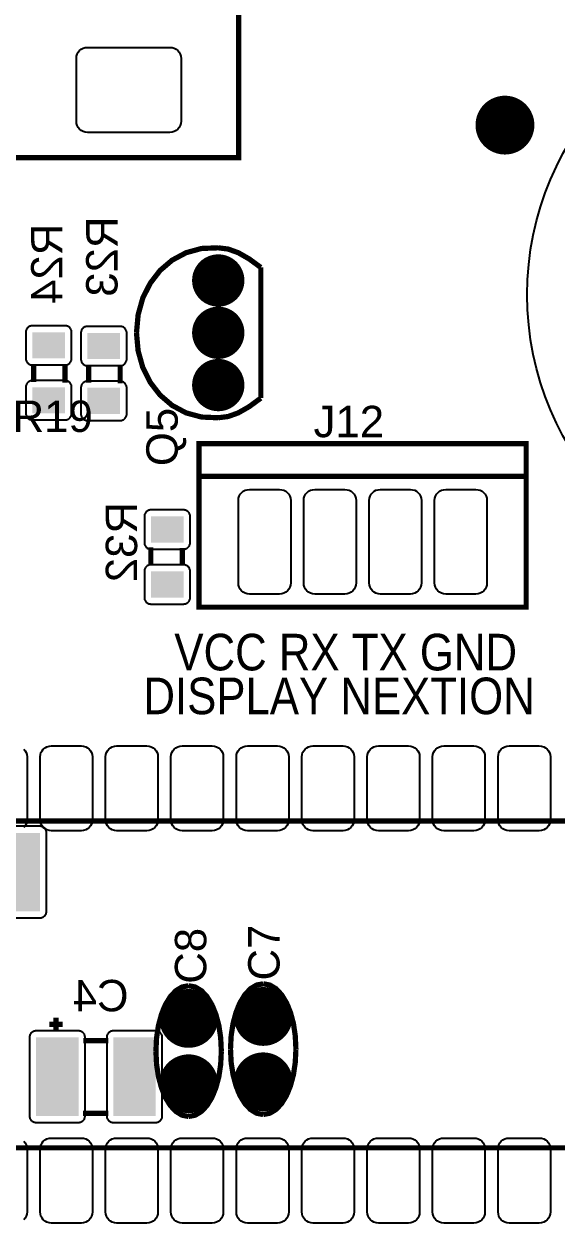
# Model space of a CAD drawing. Header units: inches. Extents: x 15 to 148, y 10 to 111.
# Drawn here: x 136.744 to 138.167, y 100.48 to 103.684 of the extents above; entities that cross this region are included whole.
import ezdxf

# ---------------------------------------------------------------- set-up
doc = ezdxf.new("R2010")
doc.units = ezdxf.units.IN
doc.header["$MEASUREMENT"] = 0
doc.layers.add('BLK_12AWG', color=7, linetype='Continuous')

# ---------------------------------------------------------------- blocks, each defined once
blk = doc.blocks.new('RPAD')
blk.add_trace([(-0.5, -0.5), (-0.5, 0.5), (0.5, -0.5), (0.5, 0.5)])
blk = doc.blocks.new('EPAD')
at = {"const_width": 0.5}
blk.add_lwpolyline([(-0.25, 0, 1), (0.25, 0, 1)], format="xyb", close=True, dxfattribs=at)
blk = doc.blocks.new('CBA2Board')
at = {"const_width": 0.008}
for points in [[(155.8976, 103.6112), (156.744, 103.6112), (156.744, 104.2805), (155.8976, 104.2805), (155.8976, 103.6112)], [(155.8976, 103.6112), (156.744, 103.6112), (156.744, 104.2805), (155.8976, 104.2805), (155.8976, 103.6112)], [(155.8976, 103.6112), (156.744, 103.6112), (156.744, 104.2805), (155.8976, 104.2805), (155.8976, 103.6112)], [(156.7128, 103.4732), (156.6872, 103.4722), (156.6636, 103.4657), (156.6423, 103.4543), (156.6239, 103.4386), (156.6088, 103.419), (156.5974, 103.3963), (156.5903, 103.3708), (156.5878, 103.3432)], [(156.7128, 103.4732), (156.6872, 103.4722), (156.6636, 103.4657), (156.6423, 103.4543), (156.6239, 103.4386), (156.6088, 103.419), (156.5974, 103.3963), (156.5903, 103.3708), (156.5878, 103.3432)], [(156.7128, 103.4732), (156.6872, 103.4722), (156.6636, 103.4657), (156.6423, 103.4543), (156.6239, 103.4386), (156.6088, 103.419), (156.5974, 103.3963), (156.5903, 103.3708), (156.5878, 103.3432)], [(156.7128, 103.4732), (156.7279, 103.4713), (156.7434, 103.4657), (156.7599, 103.4563), (156.7778, 103.4432)], [(156.7128, 103.4732), (156.7279, 103.4713), (156.7434, 103.4657), (156.7599, 103.4563), (156.7778, 103.4432)], [(156.7128, 103.4732), (156.7279, 103.4713), (156.7434, 103.4657), (156.7599, 103.4563), (156.7778, 103.4432)], [(156.7778, 103.2432), (156.7778, 103.4432)], [(156.7778, 103.2432), (156.7778, 103.4432)], [(156.7778, 103.2432), (156.7778, 103.4432)], [(156.7128, 103.2132), (156.6872, 103.2143), (156.6636, 103.2207), (156.6423, 103.2321), (156.6239, 103.2479), (156.6088, 103.2674), (156.5974, 103.2902), (156.5903, 103.3156), (156.5878, 103.3432)], [(156.7128, 103.2132), (156.6872, 103.2143), (156.6636, 103.2207), (156.6423, 103.2321), (156.6239, 103.2479), (156.6088, 103.2674), (156.5974, 103.2902), (156.5903, 103.3156), (156.5878, 103.3432)], [(156.7128, 103.2132), (156.6872, 103.2143), (156.6636, 103.2207), (156.6423, 103.2321), (156.6239, 103.2479), (156.6088, 103.2674), (156.5974, 103.2902), (156.5903, 103.3156), (156.5878, 103.3432)], [(156.4307, 103.295), (156.4307, 103.268)], [(156.4307, 103.295), (156.4307, 103.268)], [(156.4307, 103.295), (156.4307, 103.268)], [(156.4787, 103.295), (156.4787, 103.267)], [(156.4787, 103.295), (156.4787, 103.267)], [(156.4787, 103.295), (156.4787, 103.267)], [(156.5148, 103.294), (156.5148, 103.267)], [(156.5148, 103.294), (156.5148, 103.267)], [(156.5148, 103.294), (156.5148, 103.267)], [(156.5628, 103.294), (156.5628, 103.266)], [(156.5628, 103.294), (156.5628, 103.266)], [(156.5628, 103.294), (156.5628, 103.266)], [(156.7128, 103.2132), (156.7279, 103.2151), (156.7434, 103.2207), (156.7599, 103.2301), (156.7778, 103.2432)], [(156.7128, 103.2132), (156.7279, 103.2151), (156.7434, 103.2207), (156.7599, 103.2301), (156.7778, 103.2432)], [(156.7128, 103.2132), (156.7279, 103.2151), (156.7434, 103.2207), (156.7599, 103.2301), (156.7778, 103.2432)], [(156.6835, 102.9235), (157.1835, 102.9235), (157.1835, 103.1735), (156.6835, 103.1735), (156.6835, 102.9235)], [(156.6835, 102.9235), (157.1835, 102.9235), (157.1835, 103.1735), (156.6835, 103.1735), (156.6835, 102.9235)], [(156.6835, 102.9235), (157.1835, 102.9235), (157.1835, 103.1735), (156.6835, 103.1735), (156.6835, 102.9235)], [(156.6835, 103.1235), (157.1835, 103.1235)], [(156.6835, 103.1235), (157.1835, 103.1235)], [(156.6835, 103.1235), (157.1835, 103.1235)], [(156.6098, 102.9872), (156.6098, 103.0152)], [(156.6098, 102.9872), (156.6098, 103.0152)], [(156.6098, 102.9872), (156.6098, 103.0152)], [(156.6578, 102.9872), (156.6578, 103.0142)], [(156.6578, 102.9872), (156.6578, 103.0142)], [(156.6578, 102.9872), (156.6578, 103.0142)], [(155.4305, 102.5963), (157.4305, 102.5963)], [(155.4305, 102.5963), (157.4305, 102.5963)], [(155.4305, 102.5963), (157.4305, 102.5963)], [(156.6675, 102.3443), (156.6573, 102.3423), (156.6479, 102.3366), (156.6394, 102.3274), (156.632, 102.3153), (156.626, 102.3006), (156.6214, 102.2836), (156.6185, 102.2647), (156.6175, 102.2443)], [(156.6675, 102.3443), (156.6573, 102.3423), (156.6479, 102.3366), (156.6394, 102.3274), (156.632, 102.3153), (156.626, 102.3006), (156.6214, 102.2836), (156.6185, 102.2647), (156.6175, 102.2443)], [(156.6675, 102.3443), (156.6573, 102.3423), (156.6479, 102.3366), (156.6394, 102.3274), (156.632, 102.3153), (156.626, 102.3006), (156.6214, 102.2836), (156.6185, 102.2647), (156.6175, 102.2443)], [(156.6675, 102.3443), (156.6777, 102.3423), (156.6872, 102.3366), (156.6957, 102.3274), (156.703, 102.3153), (156.7091, 102.3006), (156.7137, 102.2836), (156.7165, 102.2647), (156.7175, 102.2443)], [(156.6675, 102.3443), (156.6777, 102.3423), (156.6872, 102.3366), (156.6957, 102.3274), (156.703, 102.3153), (156.7091, 102.3006), (156.7137, 102.2836), (156.7165, 102.2647), (156.7175, 102.2443)], [(156.6675, 102.3443), (156.6777, 102.3423), (156.6872, 102.3366), (156.6957, 102.3274), (156.703, 102.3153), (156.7091, 102.3006), (156.7137, 102.2836), (156.7165, 102.2647), (156.7175, 102.2443)], [(156.7815, 102.3473), (156.7713, 102.3453), (156.7619, 102.3396), (156.7534, 102.3304), (156.746, 102.3183), (156.74, 102.3036), (156.7354, 102.2866), (156.7325, 102.2677), (156.7315, 102.2473)], [(156.7815, 102.3473), (156.7713, 102.3453), (156.7619, 102.3396), (156.7534, 102.3304), (156.746, 102.3183), (156.74, 102.3036), (156.7354, 102.2866), (156.7325, 102.2677), (156.7315, 102.2473)], [(156.7815, 102.3473), (156.7713, 102.3453), (156.7619, 102.3396), (156.7534, 102.3304), (156.746, 102.3183), (156.74, 102.3036), (156.7354, 102.2866), (156.7325, 102.2677), (156.7315, 102.2473)], [(156.7815, 102.3473), (156.7917, 102.3453), (156.8012, 102.3396), (156.8097, 102.3304), (156.817, 102.3183), (156.8231, 102.3036), (156.8277, 102.2866), (156.8305, 102.2677), (156.8315, 102.2473)], [(156.7815, 102.3473), (156.7917, 102.3453), (156.8012, 102.3396), (156.8097, 102.3304), (156.817, 102.3183), (156.8231, 102.3036), (156.8277, 102.2866), (156.8305, 102.2677), (156.8315, 102.2473)], [(156.7815, 102.3473), (156.7917, 102.3453), (156.8012, 102.3396), (156.8097, 102.3304), (156.817, 102.3183), (156.8231, 102.3036), (156.8277, 102.2866), (156.8305, 102.2677), (156.8315, 102.2473)], [(156.4748, 102.2852), (156.4548, 102.2852)], [(156.4748, 102.2852), (156.4548, 102.2852)], [(156.4748, 102.2852), (156.4548, 102.2852)], [(156.4648, 102.2752), (156.4648, 102.2952)], [(156.4648, 102.2752), (156.4648, 102.2952)], [(156.4648, 102.2752), (156.4648, 102.2952)], [(156.5448, 102.2602), (156.5068, 102.2602)], [(156.5448, 102.2602), (156.5068, 102.2602)], [(156.5448, 102.2602), (156.5068, 102.2602)], [(156.6675, 102.1443), (156.6573, 102.1463), (156.6479, 102.1521), (156.6394, 102.1612), (156.632, 102.1733), (156.626, 102.1881), (156.6214, 102.2051), (156.6185, 102.2239), (156.6175, 102.2443)], [(156.6675, 102.1443), (156.6573, 102.1463), (156.6479, 102.1521), (156.6394, 102.1612), (156.632, 102.1733), (156.626, 102.1881), (156.6214, 102.2051), (156.6185, 102.2239), (156.6175, 102.2443)], [(156.6675, 102.1443), (156.6573, 102.1463), (156.6479, 102.1521), (156.6394, 102.1612), (156.632, 102.1733), (156.626, 102.1881), (156.6214, 102.2051), (156.6185, 102.2239), (156.6175, 102.2443)], [(156.6675, 102.1443), (156.6777, 102.1463), (156.6872, 102.1521), (156.6957, 102.1612), (156.703, 102.1733), (156.7091, 102.1881), (156.7137, 102.2051), (156.7165, 102.2239), (156.7175, 102.2443)], [(156.6675, 102.1443), (156.6777, 102.1463), (156.6872, 102.1521), (156.6957, 102.1612), (156.703, 102.1733), (156.7091, 102.1881), (156.7137, 102.2051), (156.7165, 102.2239), (156.7175, 102.2443)], [(156.6675, 102.1443), (156.6777, 102.1463), (156.6872, 102.1521), (156.6957, 102.1612), (156.703, 102.1733), (156.7091, 102.1881), (156.7137, 102.2051), (156.7165, 102.2239), (156.7175, 102.2443)], [(156.7815, 102.1473), (156.7713, 102.1493), (156.7619, 102.1551), (156.7534, 102.1642), (156.746, 102.1763), (156.74, 102.1911), (156.7354, 102.2081), (156.7325, 102.2269), (156.7315, 102.2473)], [(156.7815, 102.1473), (156.7713, 102.1493), (156.7619, 102.1551), (156.7534, 102.1642), (156.746, 102.1763), (156.74, 102.1911), (156.7354, 102.2081), (156.7325, 102.2269), (156.7315, 102.2473)], [(156.7815, 102.1473), (156.7713, 102.1493), (156.7619, 102.1551), (156.7534, 102.1642), (156.746, 102.1763), (156.74, 102.1911), (156.7354, 102.2081), (156.7325, 102.2269), (156.7315, 102.2473)], [(156.7815, 102.1473), (156.7917, 102.1493), (156.8012, 102.1551), (156.8097, 102.1642), (156.817, 102.1763), (156.8231, 102.1911), (156.8277, 102.2081), (156.8305, 102.2269), (156.8315, 102.2473)], [(156.7815, 102.1473), (156.7917, 102.1493), (156.8012, 102.1551), (156.8097, 102.1642), (156.817, 102.1763), (156.8231, 102.1911), (156.8277, 102.2081), (156.8305, 102.2269), (156.8315, 102.2473)], [(156.7815, 102.1473), (156.7917, 102.1493), (156.8012, 102.1551), (156.8097, 102.1642), (156.817, 102.1763), (156.8231, 102.1911), (156.8277, 102.2081), (156.8305, 102.2269), (156.8315, 102.2473)], [(156.5448, 102.1492), (156.5058, 102.1492)], [(156.5448, 102.1492), (156.5058, 102.1492)], [(156.5448, 102.1492), (156.5058, 102.1492)], [(155.4305, 102.0963), (157.4305, 102.0963)], [(155.4305, 102.0963), (157.4305, 102.0963)], [(155.4305, 102.0963), (157.4305, 102.0963)]]:
    blk.add_lwpolyline(points, dxfattribs=at)
for points in [[(156.4959, 103.6668), (156.4959, 103.7628), (156.4962, 103.7663), (156.4972, 103.7695), (156.4988, 103.7724), (156.5008, 103.7749), (156.5033, 103.7769), (156.5062, 103.7785), (156.5094, 103.7794), (156.5129, 103.7798), (156.6389, 103.7798), (156.6424, 103.7794), (156.6456, 103.7785), (156.6485, 103.7769), (156.651, 103.7749), (156.653, 103.7724), (156.6546, 103.7695), (156.6556, 103.7663), (156.6559, 103.7628), (156.6559, 103.6668), (156.6556, 103.6633), (156.6546, 103.6601), (156.653, 103.6572), (156.651, 103.6547), (156.6485, 103.6526), (156.6456, 103.6511), (156.6424, 103.6501), (156.6389, 103.6498), (156.5129, 103.6498), (156.5094, 103.6501), (156.5062, 103.6511), (156.5033, 103.6526), (156.5008, 103.6547), (156.4988, 103.6572), (156.4972, 103.6601), (156.4962, 103.6633), (156.4959, 103.6668)], [(156.4187, 103.344), (156.4187, 103.304), (156.4188, 103.3029), (156.4189, 103.3019), (156.4192, 103.301), (156.4195, 103.3001), (156.4199, 103.2992), (156.4204, 103.2984), (156.421, 103.2976), (156.4216, 103.2969), (156.4223, 103.2962), (156.4231, 103.2957), (156.4239, 103.2952), (156.4248, 103.2948), (156.4257, 103.2944), (156.4267, 103.2942), (156.4277, 103.294), (156.4287, 103.294), (156.4787, 103.294), (156.4798, 103.294), (156.4808, 103.2942), (156.4817, 103.2944), (156.4827, 103.2948), (156.4835, 103.2952), (156.4844, 103.2957), (156.4851, 103.2962), (156.4858, 103.2969), (156.4865, 103.2976), (156.487, 103.2984), (156.4875, 103.2992), (156.488, 103.3001), (156.4883, 103.301), (156.4885, 103.3019), (156.4887, 103.3029), (156.4887, 103.304), (156.4887, 103.344), (156.4887, 103.345), (156.4885, 103.346), (156.4883, 103.347), (156.488, 103.3479), (156.4875, 103.3488), (156.487, 103.3496), (156.4865, 103.3504), (156.4858, 103.3511), (156.4851, 103.3517), (156.4844, 103.3523), (156.4835, 103.3528), (156.4827, 103.3532), (156.4817, 103.3535), (156.4808, 103.3538), (156.4798, 103.3539), (156.4787, 103.354), (156.4287, 103.354), (156.4277, 103.3539), (156.4267, 103.3538), (156.4257, 103.3535), (156.4248, 103.3532), (156.4239, 103.3528), (156.4231, 103.3523), (156.4223, 103.3517), (156.4216, 103.3511), (156.421, 103.3504), (156.4204, 103.3496), (156.4199, 103.3488), (156.4195, 103.3479), (156.4192, 103.347), (156.4189, 103.346), (156.4188, 103.345), (156.4187, 103.344)], [(156.5028, 103.343), (156.5028, 103.303), (156.5029, 103.3019), (156.503, 103.3009), (156.5033, 103.3), (156.5036, 103.2991), (156.504, 103.2982), (156.5045, 103.2974), (156.5051, 103.2966), (156.5057, 103.2959), (156.5064, 103.2952), (156.5072, 103.2947), (156.508, 103.2942), (156.5089, 103.2938), (156.5098, 103.2934), (156.5108, 103.2932), (156.5118, 103.293), (156.5128, 103.293), (156.5628, 103.293), (156.5639, 103.293), (156.5649, 103.2932), (156.5659, 103.2934), (156.5668, 103.2938), (156.5677, 103.2942), (156.5685, 103.2947), (156.5692, 103.2952), (156.5699, 103.2959), (156.5706, 103.2966), (156.5712, 103.2974), (156.5717, 103.2982), (156.5721, 103.2991), (156.5724, 103.3), (156.5726, 103.3009), (156.5728, 103.3019), (156.5728, 103.303), (156.5728, 103.343), (156.5728, 103.344), (156.5726, 103.345), (156.5724, 103.346), (156.5721, 103.3469), (156.5717, 103.3478), (156.5712, 103.3486), (156.5706, 103.3494), (156.5699, 103.3501), (156.5692, 103.3507), (156.5685, 103.3513), (156.5677, 103.3518), (156.5668, 103.3522), (156.5659, 103.3525), (156.5649, 103.3528), (156.5639, 103.3529), (156.5628, 103.353), (156.5128, 103.353), (156.5118, 103.3529), (156.5108, 103.3528), (156.5098, 103.3525), (156.5089, 103.3522), (156.508, 103.3518), (156.5072, 103.3513), (156.5064, 103.3507), (156.5057, 103.3501), (156.5051, 103.3494), (156.5045, 103.3486), (156.504, 103.3478), (156.5036, 103.3469), (156.5033, 103.346), (156.503, 103.345), (156.5029, 103.344), (156.5028, 103.343)], [(156.4187, 103.26), (156.4187, 103.22), (156.4188, 103.2189), (156.4189, 103.2179), (156.4192, 103.217), (156.4195, 103.2161), (156.4199, 103.2152), (156.4204, 103.2144), (156.421, 103.2136), (156.4216, 103.2129), (156.4223, 103.2122), (156.4231, 103.2117), (156.4239, 103.2112), (156.4248, 103.2108), (156.4257, 103.2104), (156.4267, 103.2102), (156.4277, 103.21), (156.4287, 103.21), (156.4787, 103.21), (156.4798, 103.21), (156.4808, 103.2102), (156.4817, 103.2104), (156.4827, 103.2108), (156.4835, 103.2112), (156.4844, 103.2117), (156.4851, 103.2122), (156.4858, 103.2129), (156.4865, 103.2136), (156.487, 103.2144), (156.4875, 103.2152), (156.488, 103.2161), (156.4883, 103.217), (156.4885, 103.2179), (156.4887, 103.2189), (156.4887, 103.22), (156.4887, 103.26), (156.4887, 103.261), (156.4885, 103.262), (156.4883, 103.263), (156.488, 103.2639), (156.4875, 103.2648), (156.487, 103.2656), (156.4865, 103.2664), (156.4858, 103.2671), (156.4851, 103.2677), (156.4844, 103.2683), (156.4835, 103.2688), (156.4827, 103.2692), (156.4817, 103.2695), (156.4808, 103.2698), (156.4798, 103.2699), (156.4787, 103.27), (156.4287, 103.27), (156.4277, 103.2699), (156.4267, 103.2698), (156.4257, 103.2695), (156.4248, 103.2692), (156.4239, 103.2688), (156.4231, 103.2683), (156.4223, 103.2677), (156.4216, 103.2671), (156.421, 103.2664), (156.4204, 103.2656), (156.4199, 103.2648), (156.4195, 103.2639), (156.4192, 103.263), (156.4189, 103.262), (156.4188, 103.261), (156.4187, 103.26)], [(156.5028, 103.259), (156.5028, 103.219), (156.5029, 103.2179), (156.503, 103.2169), (156.5033, 103.216), (156.5036, 103.2151), (156.504, 103.2142), (156.5045, 103.2134), (156.5051, 103.2126), (156.5057, 103.2119), (156.5064, 103.2112), (156.5072, 103.2107), (156.508, 103.2102), (156.5089, 103.2098), (156.5098, 103.2094), (156.5108, 103.2092), (156.5118, 103.209), (156.5128, 103.209), (156.5628, 103.209), (156.5639, 103.209), (156.5649, 103.2092), (156.5659, 103.2094), (156.5668, 103.2098), (156.5677, 103.2102), (156.5685, 103.2107), (156.5692, 103.2112), (156.5699, 103.2119), (156.5706, 103.2126), (156.5712, 103.2134), (156.5717, 103.2142), (156.5721, 103.2151), (156.5724, 103.216), (156.5726, 103.2169), (156.5728, 103.2179), (156.5728, 103.219), (156.5728, 103.259), (156.5728, 103.26), (156.5726, 103.261), (156.5724, 103.262), (156.5721, 103.2629), (156.5717, 103.2638), (156.5712, 103.2646), (156.5706, 103.2654), (156.5699, 103.2661), (156.5692, 103.2667), (156.5685, 103.2673), (156.5677, 103.2678), (156.5668, 103.2682), (156.5659, 103.2685), (156.5649, 103.2688), (156.5639, 103.2689), (156.5628, 103.269), (156.5128, 103.269), (156.5118, 103.2689), (156.5108, 103.2688), (156.5098, 103.2685), (156.5089, 103.2682), (156.508, 103.2678), (156.5072, 103.2673), (156.5064, 103.2667), (156.5057, 103.2661), (156.5051, 103.2654), (156.5045, 103.2646), (156.504, 103.2638), (156.5036, 103.2629), (156.5033, 103.262), (156.503, 103.261), (156.5029, 103.26), (156.5028, 103.259)], [(156.7605, 103.1035), (156.8065, 103.1035), (156.8099, 103.1032), (156.8131, 103.1022), (156.816, 103.1007), (156.8185, 103.0986), (156.8206, 103.0961), (156.8221, 103.0932), (156.8231, 103.09), (156.8235, 103.0865), (156.8235, 102.9605), (156.8231, 102.957), (156.8221, 102.9538), (156.8206, 102.9509), (156.8185, 102.9484), (156.816, 102.9464), (156.8131, 102.9448), (156.8099, 102.9439), (156.8065, 102.9435), (156.7605, 102.9435), (156.757, 102.9439), (156.7538, 102.9448), (156.7509, 102.9464), (156.7484, 102.9484), (156.7463, 102.9509), (156.7448, 102.9538), (156.7438, 102.957), (156.7435, 102.9605), (156.7435, 103.0865), (156.7438, 103.09), (156.7448, 103.0932), (156.7463, 103.0961), (156.7484, 103.0986), (156.7509, 103.1007), (156.7538, 103.1022), (156.757, 103.1032), (156.7605, 103.1035)], [(156.8605, 103.1035), (156.9065, 103.1035), (156.9099, 103.1032), (156.9131, 103.1022), (156.916, 103.1007), (156.9185, 103.0986), (156.9206, 103.0961), (156.9221, 103.0932), (156.9231, 103.09), (156.9235, 103.0865), (156.9235, 102.9605), (156.9231, 102.957), (156.9221, 102.9538), (156.9206, 102.9509), (156.9185, 102.9484), (156.916, 102.9464), (156.9131, 102.9448), (156.9099, 102.9439), (156.9065, 102.9435), (156.8605, 102.9435), (156.857, 102.9439), (156.8538, 102.9448), (156.8509, 102.9464), (156.8484, 102.9484), (156.8463, 102.9509), (156.8448, 102.9538), (156.8438, 102.957), (156.8435, 102.9605), (156.8435, 103.0865), (156.8438, 103.09), (156.8448, 103.0932), (156.8463, 103.0961), (156.8484, 103.0986), (156.8509, 103.1007), (156.8538, 103.1022), (156.857, 103.1032), (156.8605, 103.1035)], [(156.9605, 103.1035), (157.0065, 103.1035), (157.0099, 103.1032), (157.0131, 103.1022), (157.016, 103.1007), (157.0185, 103.0986), (157.0206, 103.0961), (157.0221, 103.0932), (157.0231, 103.09), (157.0235, 103.0865), (157.0235, 102.9605), (157.0231, 102.957), (157.0221, 102.9538), (157.0206, 102.9509), (157.0185, 102.9484), (157.016, 102.9464), (157.0131, 102.9448), (157.0099, 102.9439), (157.0065, 102.9435), (156.9605, 102.9435), (156.957, 102.9439), (156.9538, 102.9448), (156.9509, 102.9464), (156.9484, 102.9484), (156.9463, 102.9509), (156.9448, 102.9538), (156.9438, 102.957), (156.9435, 102.9605), (156.9435, 103.0865), (156.9438, 103.09), (156.9448, 103.0932), (156.9463, 103.0961), (156.9484, 103.0986), (156.9509, 103.1007), (156.9538, 103.1022), (156.957, 103.1032), (156.9605, 103.1035)], [(157.0605, 103.1035), (157.1065, 103.1035), (157.1099, 103.1032), (157.1131, 103.1022), (157.116, 103.1007), (157.1185, 103.0986), (157.1206, 103.0961), (157.1221, 103.0932), (157.1231, 103.09), (157.1235, 103.0865), (157.1235, 102.9605), (157.1231, 102.957), (157.1221, 102.9538), (157.1206, 102.9509), (157.1185, 102.9484), (157.116, 102.9464), (157.1131, 102.9448), (157.1099, 102.9439), (157.1065, 102.9435), (157.0605, 102.9435), (157.057, 102.9439), (157.0538, 102.9448), (157.0509, 102.9464), (157.0484, 102.9484), (157.0463, 102.9509), (157.0448, 102.9538), (157.0438, 102.957), (157.0435, 102.9605), (157.0435, 103.0865), (157.0438, 103.09), (157.0448, 103.0932), (157.0463, 103.0961), (157.0484, 103.0986), (157.0509, 103.1007), (157.0538, 103.1022), (157.057, 103.1032), (157.0605, 103.1035)], [(156.6698, 103.0222), (156.6698, 103.0622), (156.6697, 103.0633), (156.6696, 103.0643), (156.6693, 103.0652), (156.669, 103.0662), (156.6686, 103.067), (156.6681, 103.0679), (156.6675, 103.0686), (156.6669, 103.0693), (156.6662, 103.07), (156.6654, 103.0705), (156.6646, 103.071), (156.6637, 103.0714), (156.6628, 103.0718), (156.6618, 103.072), (156.6608, 103.0722), (156.6598, 103.0722), (156.6098, 103.0722), (156.6087, 103.0722), (156.6077, 103.072), (156.6068, 103.0718), (156.6058, 103.0714), (156.605, 103.071), (156.6041, 103.0705), (156.6034, 103.07), (156.6027, 103.0693), (156.602, 103.0686), (156.6015, 103.0679), (156.601, 103.067), (156.6005, 103.0662), (156.6002, 103.0652), (156.6, 103.0643), (156.5998, 103.0633), (156.5998, 103.0622), (156.5998, 103.0222), (156.5998, 103.0212), (156.6, 103.0202), (156.6002, 103.0192), (156.6005, 103.0183), (156.601, 103.0174), (156.6015, 103.0166), (156.602, 103.0158), (156.6027, 103.0151), (156.6034, 103.0145), (156.6041, 103.0139), (156.605, 103.0134), (156.6058, 103.013), (156.6068, 103.0127), (156.6077, 103.0124), (156.6087, 103.0123), (156.6098, 103.0122), (156.6598, 103.0122), (156.6608, 103.0123), (156.6618, 103.0124), (156.6628, 103.0127), (156.6637, 103.013), (156.6646, 103.0134), (156.6654, 103.0139), (156.6662, 103.0145), (156.6669, 103.0151), (156.6675, 103.0158), (156.6681, 103.0166), (156.6686, 103.0174), (156.669, 103.0183), (156.6693, 103.0192), (156.6696, 103.0202), (156.6697, 103.0212), (156.6698, 103.0222)], [(156.6698, 102.9382), (156.6698, 102.9782), (156.6697, 102.9793), (156.6696, 102.9803), (156.6693, 102.9812), (156.669, 102.9822), (156.6686, 102.983), (156.6681, 102.9839), (156.6675, 102.9846), (156.6669, 102.9853), (156.6662, 102.986), (156.6654, 102.9865), (156.6646, 102.987), (156.6637, 102.9874), (156.6628, 102.9878), (156.6618, 102.988), (156.6608, 102.9882), (156.6598, 102.9882), (156.6098, 102.9882), (156.6087, 102.9882), (156.6077, 102.988), (156.6068, 102.9878), (156.6058, 102.9874), (156.605, 102.987), (156.6041, 102.9865), (156.6034, 102.986), (156.6027, 102.9853), (156.602, 102.9846), (156.6015, 102.9839), (156.601, 102.983), (156.6005, 102.9822), (156.6002, 102.9812), (156.6, 102.9803), (156.5998, 102.9793), (156.5998, 102.9782), (156.5998, 102.9382), (156.5998, 102.9372), (156.6, 102.9362), (156.6002, 102.9352), (156.6005, 102.9343), (156.601, 102.9334), (156.6015, 102.9326), (156.602, 102.9318), (156.6027, 102.9311), (156.6034, 102.9305), (156.6041, 102.9299), (156.605, 102.9294), (156.6058, 102.929), (156.6068, 102.9287), (156.6077, 102.9284), (156.6087, 102.9283), (156.6098, 102.9282), (156.6598, 102.9282), (156.6608, 102.9283), (156.6618, 102.9284), (156.6628, 102.9287), (156.6637, 102.929), (156.6646, 102.9294), (156.6654, 102.9299), (156.6662, 102.9305), (156.6669, 102.9311), (156.6675, 102.9318), (156.6681, 102.9326), (156.6686, 102.9334), (156.669, 102.9343), (156.6693, 102.9352), (156.6696, 102.9362), (156.6697, 102.9372), (156.6698, 102.9382)], [(156.5035, 102.5813), (156.4575, 102.5813), (156.4541, 102.5817), (156.4508, 102.5826), (156.448, 102.5842), (156.4454, 102.5862), (156.4434, 102.5887), (156.4418, 102.5916), (156.4409, 102.5948), (156.4405, 102.5983), (156.4405, 102.6943), (156.4409, 102.6978), (156.4418, 102.701), (156.4434, 102.7039), (156.4454, 102.7064), (156.448, 102.7085), (156.4508, 102.71), (156.4541, 102.711), (156.4575, 102.7113), (156.5035, 102.7113), (156.507, 102.711), (156.5102, 102.71), (156.5131, 102.7085), (156.5156, 102.7064), (156.5177, 102.7039), (156.5192, 102.701), (156.5202, 102.6978), (156.5205, 102.6943), (156.5205, 102.5983), (156.5202, 102.5948), (156.5192, 102.5916), (156.5177, 102.5887), (156.5156, 102.5862), (156.5131, 102.5842), (156.5102, 102.5826), (156.507, 102.5817), (156.5035, 102.5813)], [(156.6035, 102.5813), (156.5575, 102.5813), (156.5541, 102.5817), (156.5508, 102.5826), (156.548, 102.5842), (156.5454, 102.5862), (156.5434, 102.5887), (156.5418, 102.5916), (156.5409, 102.5948), (156.5405, 102.5983), (156.5405, 102.6943), (156.5409, 102.6978), (156.5418, 102.701), (156.5434, 102.7039), (156.5454, 102.7064), (156.548, 102.7085), (156.5508, 102.71), (156.5541, 102.711), (156.5575, 102.7113), (156.6035, 102.7113), (156.607, 102.711), (156.6102, 102.71), (156.6131, 102.7085), (156.6156, 102.7064), (156.6177, 102.7039), (156.6192, 102.701), (156.6202, 102.6978), (156.6205, 102.6943), (156.6205, 102.5983), (156.6202, 102.5948), (156.6192, 102.5916), (156.6177, 102.5887), (156.6156, 102.5862), (156.6131, 102.5842), (156.6102, 102.5826), (156.607, 102.5817), (156.6035, 102.5813)], [(156.7035, 102.5813), (156.6575, 102.5813), (156.6541, 102.5817), (156.6508, 102.5826), (156.648, 102.5842), (156.6454, 102.5862), (156.6434, 102.5887), (156.6418, 102.5916), (156.6409, 102.5948), (156.6405, 102.5983), (156.6405, 102.6943), (156.6409, 102.6978), (156.6418, 102.701), (156.6434, 102.7039), (156.6454, 102.7064), (156.648, 102.7085), (156.6508, 102.71), (156.6541, 102.711), (156.6575, 102.7113), (156.7035, 102.7113), (156.707, 102.711), (156.7102, 102.71), (156.7131, 102.7085), (156.7156, 102.7064), (156.7177, 102.7039), (156.7192, 102.701), (156.7202, 102.6978), (156.7205, 102.6943), (156.7205, 102.5983), (156.7202, 102.5948), (156.7192, 102.5916), (156.7177, 102.5887), (156.7156, 102.5862), (156.7131, 102.5842), (156.7102, 102.5826), (156.707, 102.5817), (156.7035, 102.5813)], [(156.8035, 102.5813), (156.7575, 102.5813), (156.7541, 102.5817), (156.7508, 102.5826), (156.748, 102.5842), (156.7454, 102.5862), (156.7434, 102.5887), (156.7418, 102.5916), (156.7409, 102.5948), (156.7405, 102.5983), (156.7405, 102.6943), (156.7409, 102.6978), (156.7418, 102.701), (156.7434, 102.7039), (156.7454, 102.7064), (156.748, 102.7085), (156.7508, 102.71), (156.7541, 102.711), (156.7575, 102.7113), (156.8035, 102.7113), (156.807, 102.711), (156.8102, 102.71), (156.8131, 102.7085), (156.8156, 102.7064), (156.8177, 102.7039), (156.8192, 102.701), (156.8202, 102.6978), (156.8205, 102.6943), (156.8205, 102.5983), (156.8202, 102.5948), (156.8192, 102.5916), (156.8177, 102.5887), (156.8156, 102.5862), (156.8131, 102.5842), (156.8102, 102.5826), (156.807, 102.5817), (156.8035, 102.5813)], [(156.9035, 102.5813), (156.8575, 102.5813), (156.8541, 102.5817), (156.8508, 102.5826), (156.848, 102.5842), (156.8454, 102.5862), (156.8434, 102.5887), (156.8418, 102.5916), (156.8409, 102.5948), (156.8405, 102.5983), (156.8405, 102.6943), (156.8409, 102.6978), (156.8418, 102.701), (156.8434, 102.7039), (156.8454, 102.7064), (156.848, 102.7085), (156.8508, 102.71), (156.8541, 102.711), (156.8575, 102.7113), (156.9035, 102.7113), (156.907, 102.711), (156.9102, 102.71), (156.9131, 102.7085), (156.9156, 102.7064), (156.9177, 102.7039), (156.9192, 102.701), (156.9202, 102.6978), (156.9205, 102.6943), (156.9205, 102.5983), (156.9202, 102.5948), (156.9192, 102.5916), (156.9177, 102.5887), (156.9156, 102.5862), (156.9131, 102.5842), (156.9102, 102.5826), (156.907, 102.5817), (156.9035, 102.5813)], [(157.0035, 102.5813), (156.9575, 102.5813), (156.9541, 102.5817), (156.9508, 102.5826), (156.948, 102.5842), (156.9454, 102.5862), (156.9434, 102.5887), (156.9418, 102.5916), (156.9409, 102.5948), (156.9405, 102.5983), (156.9405, 102.6943), (156.9409, 102.6978), (156.9418, 102.701), (156.9434, 102.7039), (156.9454, 102.7064), (156.948, 102.7085), (156.9508, 102.71), (156.9541, 102.711), (156.9575, 102.7113), (157.0035, 102.7113), (157.007, 102.711), (157.0102, 102.71), (157.0131, 102.7085), (157.0156, 102.7064), (157.0177, 102.7039), (157.0192, 102.701), (157.0202, 102.6978), (157.0205, 102.6943), (157.0205, 102.5983), (157.0202, 102.5948), (157.0192, 102.5916), (157.0177, 102.5887), (157.0156, 102.5862), (157.0131, 102.5842), (157.0102, 102.5826), (157.007, 102.5817), (157.0035, 102.5813)], [(157.1035, 102.5813), (157.0575, 102.5813), (157.0541, 102.5817), (157.0508, 102.5826), (157.048, 102.5842), (157.0454, 102.5862), (157.0434, 102.5887), (157.0418, 102.5916), (157.0409, 102.5948), (157.0405, 102.5983), (157.0405, 102.6943), (157.0409, 102.6978), (157.0418, 102.701), (157.0434, 102.7039), (157.0454, 102.7064), (157.048, 102.7085), (157.0508, 102.71), (157.0541, 102.711), (157.0575, 102.7113), (157.1035, 102.7113), (157.107, 102.711), (157.1102, 102.71), (157.1131, 102.7085), (157.1156, 102.7064), (157.1177, 102.7039), (157.1192, 102.701), (157.1202, 102.6978), (157.1205, 102.6943), (157.1205, 102.5983), (157.1202, 102.5948), (157.1192, 102.5916), (157.1177, 102.5887), (157.1156, 102.5862), (157.1131, 102.5842), (157.1102, 102.5826), (157.107, 102.5817), (157.1035, 102.5813)], [(157.2035, 102.5813), (157.1575, 102.5813), (157.1541, 102.5817), (157.1508, 102.5826), (157.148, 102.5842), (157.1454, 102.5862), (157.1434, 102.5887), (157.1418, 102.5916), (157.1409, 102.5948), (157.1405, 102.5983), (157.1405, 102.6943), (157.1409, 102.6978), (157.1418, 102.701), (157.1434, 102.7039), (157.1454, 102.7064), (157.148, 102.7085), (157.1508, 102.71), (157.1541, 102.711), (157.1575, 102.7113), (157.2035, 102.7113), (157.207, 102.711), (157.2102, 102.71), (157.2131, 102.7085), (157.2156, 102.7064), (157.2177, 102.7039), (157.2192, 102.701), (157.2202, 102.6978), (157.2205, 102.6943), (157.2205, 102.5983), (157.2202, 102.5948), (157.2192, 102.5916), (157.2177, 102.5887), (157.2156, 102.5862), (157.2131, 102.5842), (157.2102, 102.5826), (157.207, 102.5817), (157.2035, 102.5813)], [(156.4993, 102.2752), (156.4343, 102.2752), (156.4332, 102.2752), (156.4322, 102.275), (156.4313, 102.2748), (156.4303, 102.2744), (156.4295, 102.274), (156.4286, 102.2735), (156.4279, 102.273), (156.4272, 102.2723), (156.4265, 102.2716), (156.426, 102.2709), (156.4255, 102.27), (156.425, 102.2692), (156.4247, 102.2682), (156.4245, 102.2673), (156.4243, 102.2663), (156.4243, 102.2652), (156.4243, 102.1452), (156.4243, 102.1442), (156.4245, 102.1432), (156.4247, 102.1422), (156.425, 102.1413), (156.4255, 102.1404), (156.426, 102.1396), (156.4265, 102.1388), (156.4272, 102.1381), (156.4279, 102.1375), (156.4286, 102.1369), (156.4295, 102.1364), (156.4303, 102.136), (156.4313, 102.1357), (156.4322, 102.1354), (156.4332, 102.1353), (156.4343, 102.1352), (156.4993, 102.1352), (156.5003, 102.1353), (156.5013, 102.1354), (156.5023, 102.1357), (156.5032, 102.136), (156.5041, 102.1364), (156.5049, 102.1369), (156.5057, 102.1375), (156.5064, 102.1381), (156.507, 102.1388), (156.5076, 102.1396), (156.5081, 102.1404), (156.5085, 102.1413), (156.5088, 102.1422), (156.5091, 102.1432), (156.5092, 102.1442), (156.5093, 102.1452), (156.5093, 102.2652), (156.5092, 102.2663), (156.5091, 102.2673), (156.5088, 102.2682), (156.5085, 102.2692), (156.5081, 102.27), (156.5076, 102.2709), (156.507, 102.2716), (156.5064, 102.2723), (156.5057, 102.273), (156.5049, 102.2735), (156.5041, 102.274), (156.5032, 102.2744), (156.5023, 102.2748), (156.5013, 102.275), (156.5003, 102.2752), (156.4993, 102.2752)], [(156.6173, 102.2752), (156.5523, 102.2752), (156.5512, 102.2752), (156.5502, 102.275), (156.5493, 102.2748), (156.5483, 102.2744), (156.5475, 102.274), (156.5466, 102.2735), (156.5459, 102.273), (156.5452, 102.2723), (156.5445, 102.2716), (156.544, 102.2709), (156.5435, 102.27), (156.543, 102.2692), (156.5427, 102.2682), (156.5425, 102.2673), (156.5423, 102.2663), (156.5423, 102.2652), (156.5423, 102.1452), (156.5423, 102.1442), (156.5425, 102.1432), (156.5427, 102.1422), (156.543, 102.1413), (156.5435, 102.1404), (156.544, 102.1396), (156.5445, 102.1388), (156.5452, 102.1381), (156.5459, 102.1375), (156.5466, 102.1369), (156.5475, 102.1364), (156.5483, 102.136), (156.5493, 102.1357), (156.5502, 102.1354), (156.5512, 102.1353), (156.5523, 102.1352), (156.6173, 102.1352), (156.6183, 102.1353), (156.6193, 102.1354), (156.6203, 102.1357), (156.6212, 102.136), (156.6221, 102.1364), (156.6229, 102.1369), (156.6237, 102.1375), (156.6244, 102.1381), (156.625, 102.1388), (156.6256, 102.1396), (156.6261, 102.1404), (156.6265, 102.1413), (156.6268, 102.1422), (156.6271, 102.1432), (156.6272, 102.1442), (156.6273, 102.1452), (156.6273, 102.2652), (156.6272, 102.2663), (156.6271, 102.2673), (156.6268, 102.2682), (156.6265, 102.2692), (156.6261, 102.27), (156.6256, 102.2709), (156.625, 102.2716), (156.6244, 102.2723), (156.6237, 102.273), (156.6229, 102.2735), (156.6221, 102.274), (156.6212, 102.2744), (156.6203, 102.2748), (156.6193, 102.275), (156.6183, 102.2752), (156.6173, 102.2752)], [(156.4575, 102.1113), (156.5035, 102.1113), (156.507, 102.111), (156.5102, 102.11), (156.5131, 102.1085), (156.5156, 102.1064), (156.5177, 102.1039), (156.5192, 102.101), (156.5202, 102.0978), (156.5205, 102.0943), (156.5205, 101.9983), (156.5202, 101.9948), (156.5192, 101.9916), (156.5177, 101.9887), (156.5156, 101.9862), (156.5131, 101.9842), (156.5102, 101.9826), (156.507, 101.9817), (156.5035, 101.9813), (156.4575, 101.9813), (156.4541, 101.9817), (156.4508, 101.9826), (156.448, 101.9842), (156.4454, 101.9862), (156.4434, 101.9887), (156.4418, 101.9916), (156.4409, 101.9948), (156.4405, 101.9983), (156.4405, 102.0943), (156.4409, 102.0978), (156.4418, 102.101), (156.4434, 102.1039), (156.4454, 102.1064), (156.448, 102.1085), (156.4508, 102.11), (156.4541, 102.111), (156.4575, 102.1113)], [(156.5575, 102.1113), (156.6035, 102.1113), (156.607, 102.111), (156.6102, 102.11), (156.6131, 102.1085), (156.6156, 102.1064), (156.6177, 102.1039), (156.6192, 102.101), (156.6202, 102.0978), (156.6205, 102.0943), (156.6205, 101.9983), (156.6202, 101.9948), (156.6192, 101.9916), (156.6177, 101.9887), (156.6156, 101.9862), (156.6131, 101.9842), (156.6102, 101.9826), (156.607, 101.9817), (156.6035, 101.9813), (156.5575, 101.9813), (156.5541, 101.9817), (156.5508, 101.9826), (156.548, 101.9842), (156.5454, 101.9862), (156.5434, 101.9887), (156.5418, 101.9916), (156.5409, 101.9948), (156.5405, 101.9983), (156.5405, 102.0943), (156.5409, 102.0978), (156.5418, 102.101), (156.5434, 102.1039), (156.5454, 102.1064), (156.548, 102.1085), (156.5508, 102.11), (156.5541, 102.111), (156.5575, 102.1113)], [(156.6575, 102.1113), (156.7035, 102.1113), (156.707, 102.111), (156.7102, 102.11), (156.7131, 102.1085), (156.7156, 102.1064), (156.7177, 102.1039), (156.7192, 102.101), (156.7202, 102.0978), (156.7205, 102.0943), (156.7205, 101.9983), (156.7202, 101.9948), (156.7192, 101.9916), (156.7177, 101.9887), (156.7156, 101.9862), (156.7131, 101.9842), (156.7102, 101.9826), (156.707, 101.9817), (156.7035, 101.9813), (156.6575, 101.9813), (156.6541, 101.9817), (156.6508, 101.9826), (156.648, 101.9842), (156.6454, 101.9862), (156.6434, 101.9887), (156.6418, 101.9916), (156.6409, 101.9948), (156.6405, 101.9983), (156.6405, 102.0943), (156.6409, 102.0978), (156.6418, 102.101), (156.6434, 102.1039), (156.6454, 102.1064), (156.648, 102.1085), (156.6508, 102.11), (156.6541, 102.111), (156.6575, 102.1113)], [(156.7575, 102.1113), (156.8035, 102.1113), (156.807, 102.111), (156.8102, 102.11), (156.8131, 102.1085), (156.8156, 102.1064), (156.8177, 102.1039), (156.8192, 102.101), (156.8202, 102.0978), (156.8205, 102.0943), (156.8205, 101.9983), (156.8202, 101.9948), (156.8192, 101.9916), (156.8177, 101.9887), (156.8156, 101.9862), (156.8131, 101.9842), (156.8102, 101.9826), (156.807, 101.9817), (156.8035, 101.9813), (156.7575, 101.9813), (156.7541, 101.9817), (156.7508, 101.9826), (156.748, 101.9842), (156.7454, 101.9862), (156.7434, 101.9887), (156.7418, 101.9916), (156.7409, 101.9948), (156.7405, 101.9983), (156.7405, 102.0943), (156.7409, 102.0978), (156.7418, 102.101), (156.7434, 102.1039), (156.7454, 102.1064), (156.748, 102.1085), (156.7508, 102.11), (156.7541, 102.111), (156.7575, 102.1113)], [(156.8575, 102.1113), (156.9035, 102.1113), (156.907, 102.111), (156.9102, 102.11), (156.9131, 102.1085), (156.9156, 102.1064), (156.9177, 102.1039), (156.9192, 102.101), (156.9202, 102.0978), (156.9205, 102.0943), (156.9205, 101.9983), (156.9202, 101.9948), (156.9192, 101.9916), (156.9177, 101.9887), (156.9156, 101.9862), (156.9131, 101.9842), (156.9102, 101.9826), (156.907, 101.9817), (156.9035, 101.9813), (156.8575, 101.9813), (156.8541, 101.9817), (156.8508, 101.9826), (156.848, 101.9842), (156.8454, 101.9862), (156.8434, 101.9887), (156.8418, 101.9916), (156.8409, 101.9948), (156.8405, 101.9983), (156.8405, 102.0943), (156.8409, 102.0978), (156.8418, 102.101), (156.8434, 102.1039), (156.8454, 102.1064), (156.848, 102.1085), (156.8508, 102.11), (156.8541, 102.111), (156.8575, 102.1113)], [(156.9575, 102.1113), (157.0035, 102.1113), (157.007, 102.111), (157.0102, 102.11), (157.0131, 102.1085), (157.0156, 102.1064), (157.0177, 102.1039), (157.0192, 102.101), (157.0202, 102.0978), (157.0205, 102.0943), (157.0205, 101.9983), (157.0202, 101.9948), (157.0192, 101.9916), (157.0177, 101.9887), (157.0156, 101.9862), (157.0131, 101.9842), (157.0102, 101.9826), (157.007, 101.9817), (157.0035, 101.9813), (156.9575, 101.9813), (156.9541, 101.9817), (156.9508, 101.9826), (156.948, 101.9842), (156.9454, 101.9862), (156.9434, 101.9887), (156.9418, 101.9916), (156.9409, 101.9948), (156.9405, 101.9983), (156.9405, 102.0943), (156.9409, 102.0978), (156.9418, 102.101), (156.9434, 102.1039), (156.9454, 102.1064), (156.948, 102.1085), (156.9508, 102.11), (156.9541, 102.111), (156.9575, 102.1113)], [(157.0575, 102.1113), (157.1035, 102.1113), (157.107, 102.111), (157.1102, 102.11), (157.1131, 102.1085), (157.1156, 102.1064), (157.1177, 102.1039), (157.1192, 102.101), (157.1202, 102.0978), (157.1205, 102.0943), (157.1205, 101.9983), (157.1202, 101.9948), (157.1192, 101.9916), (157.1177, 101.9887), (157.1156, 101.9862), (157.1131, 101.9842), (157.1102, 101.9826), (157.107, 101.9817), (157.1035, 101.9813), (157.0575, 101.9813), (157.0541, 101.9817), (157.0508, 101.9826), (157.048, 101.9842), (157.0454, 101.9862), (157.0434, 101.9887), (157.0418, 101.9916), (157.0409, 101.9948), (157.0405, 101.9983), (157.0405, 102.0943), (157.0409, 102.0978), (157.0418, 102.101), (157.0434, 102.1039), (157.0454, 102.1064), (157.048, 102.1085), (157.0508, 102.11), (157.0541, 102.111), (157.0575, 102.1113)], [(157.1575, 102.1113), (157.2035, 102.1113), (157.207, 102.111), (157.2102, 102.11), (157.2131, 102.1085), (157.2156, 102.1064), (157.2177, 102.1039), (157.2192, 102.101), (157.2202, 102.0978), (157.2205, 102.0943), (157.2205, 101.9983), (157.2202, 101.9948), (157.2192, 101.9916), (157.2177, 101.9887), (157.2156, 101.9862), (157.2131, 101.9842), (157.2102, 101.9826), (157.207, 101.9817), (157.2035, 101.9813), (157.1575, 101.9813), (157.1541, 101.9817), (157.1508, 101.9826), (157.148, 101.9842), (157.1454, 101.9862), (157.1434, 101.9887), (157.1418, 101.9916), (157.1409, 101.9948), (157.1405, 101.9983), (157.1405, 102.0943), (157.1409, 102.0978), (157.1418, 102.101), (157.1434, 102.1039), (157.1454, 102.1064), (157.148, 102.1085), (157.1508, 102.11), (157.1541, 102.111), (157.1575, 102.1113)]]:
    blk.add_lwpolyline(points, close=True)
for points in [[(156.4156, 102.7064), (156.4177, 102.7039), (156.4192, 102.701), (156.4202, 102.6978), (156.4205, 102.6943), (156.4205, 102.5983), (156.4202, 102.5948), (156.4192, 102.5916), (156.4177, 102.5887), (156.4156, 102.5862)], [(156.3753, 102.4482), (156.4403, 102.4482), (156.4413, 102.4483), (156.4423, 102.4484), (156.4433, 102.4487), (156.4442, 102.449), (156.4451, 102.4494), (156.4459, 102.4499), (156.4467, 102.4505), (156.4474, 102.4511), (156.448, 102.4518), (156.4486, 102.4526), (156.4491, 102.4534), (156.4495, 102.4543), (156.4498, 102.4552), (156.4501, 102.4562), (156.4502, 102.4572), (156.4503, 102.4582), (156.4503, 102.5782), (156.4502, 102.5793), (156.4501, 102.5803), (156.4498, 102.5812), (156.4495, 102.5822), (156.4491, 102.583), (156.4486, 102.5839), (156.448, 102.5846), (156.4474, 102.5853), (156.4467, 102.586), (156.4459, 102.5865), (156.4451, 102.587), (156.4442, 102.5874), (156.4433, 102.5878), (156.4423, 102.588), (156.4413, 102.5882), (156.4403, 102.5882), (156.4403, 102.5882), (156.3753, 102.5882)], [(156.4156, 102.1064), (156.4177, 102.1039), (156.4192, 102.101), (156.4202, 102.0978), (156.4205, 102.0943), (156.4205, 101.9983), (156.4202, 101.9948), (156.4192, 101.9916), (156.4177, 101.9887), (156.4156, 101.9862)]]:
    blk.add_lwpolyline(points)
blk.add_circle((157.6378, 103.4015), 0.4528)
blk.add_circle((157.6378, 103.4015), 0.4528)
blk.add_circle((157.6378, 103.4015), 0.4528)
for name, p, xscale, yscale in [('EPAD', (157.151, 103.6609), 0.09, 0.09), ('EPAD', (156.7128, 103.4232), 0.08, 0.08), ('EPAD', (156.7128, 103.3432), 0.08, 0.08), ('EPAD', (156.7128, 103.2632), 0.08, 0.08), ('RPAD', (156.4078, 102.5182), 0.065, 0.12), ('EPAD', (156.6675, 102.2943), 0.09, 0.09), ('EPAD', (156.7815, 102.2973), 0.09, 0.09), ('RPAD', (156.4668, 102.2052), 0.065, 0.12), ('RPAD', (156.5848, 102.2052), 0.065, 0.12), ('EPAD', (156.6675, 102.1943), 0.09, 0.09), ('EPAD', (156.7815, 102.1973), 0.09, 0.09)]:
    blk.add_blockref(name, p, dxfattribs=dict(xscale=xscale, yscale=yscale))
at = {"xscale": 0.04, "yscale": 0.05}
for p, rotation in [((156.4537, 103.324), 90), ((156.5378, 103.323), 90), ((156.4537, 103.24), 90), ((156.5378, 103.239), 90), ((156.6348, 103.0422), 270), ((156.6348, 102.9582), 270)]:
    blk.add_blockref('RPAD', p, dxfattribs=dict(at, rotation=rotation))
at = {"text_generation_flag": 2, "width": 1.041667}
for s, p in [('R23', (156.5588, 103.521)), ('R23', (156.5588, 103.521)), ('R23', (156.5588, 103.521)), ('R24', (156.4747, 103.51)), ('R24', (156.4747, 103.51)), ('R24', (156.4747, 103.51)), ('R32', (156.5888, 103.0842)), ('R32', (156.5888, 103.0842)), ('R32', (156.5888, 103.0842))]:
    blk.add_text(s, height=0.048, rotation=90, dxfattribs=at).set_placement(p)
for s, height, width, p in [('R19', 0.048, 1.041667, (156.3984, 103.1915)), ('R19', 0.048, 1.041667, (156.3984, 103.1915)), ('R19', 0.048, 1.041667, (156.3984, 103.1915)), ('J12', 0.048, 1.041667, (156.8585, 103.1835)), ('J12', 0.048, 1.041667, (156.8585, 103.1835)), ('J12', 0.048, 1.041667, (156.8585, 103.1835)), ('VCC RX TX GND', 0.056, 0.892857, (156.6457, 102.8267)), ('VCC RX TX GND', 0.056, 0.892857, (156.6457, 102.8267)), ('VCC RX TX GND', 0.056, 0.892857, (156.6457, 102.8267)), ('DISPLAY NEXTION', 0.056, 0.892857, (156.5984, 102.7597)), ('DISPLAY NEXTION', 0.056, 0.892857, (156.5984, 102.7597)), ('DISPLAY NEXTION', 0.056, 0.892857, (156.5984, 102.7597))]:
    blk.add_text(s, height=height, dxfattribs=dict(width=width)).set_placement(p)
at = {"width": 1.041667}
for s, p in [('Q5', (156.6508, 103.1392)), ('Q5', (156.6508, 103.1392)), ('Q5', (156.6508, 103.1392)), ('C8', (156.6945, 102.3473)), ('C8', (156.6945, 102.3473)), ('C8', (156.6945, 102.3473)), ('C7', (156.8065, 102.3523)), ('C7', (156.8065, 102.3523)), ('C7', (156.8065, 102.3523))]:
    blk.add_text(s, height=0.048, rotation=90, dxfattribs=at).set_placement(p)
at = {"text_generation_flag": 2, "width": 1.041667}
blk.add_text('C4', height=0.048, dxfattribs=at).set_placement((156.5758, 102.3052))
blk.add_text('C4', height=0.048, dxfattribs=at).set_placement((156.5758, 102.3052))
blk.add_text('C4', height=0.048, dxfattribs=at).set_placement((156.5758, 102.3052))

msp = doc.modelspace()

# ---------------------------------------------------------------- block references
at = {"layer": 'BLK_12AWG', "xscale": 1.74680064, "yscale": 1.74680064, "zscale": 1.74680064}
msp.add_blockref('CBA2Board', (-136.4831, -77.6613), dxfattribs=at)

doc.saveas('drawing.dxf')
